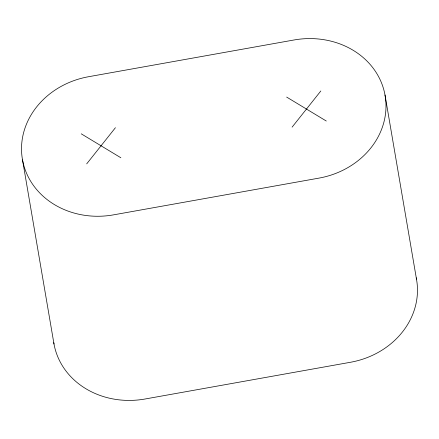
<?xml version="1.0" encoding="UTF-8"?>
<svg xmlns="http://www.w3.org/2000/svg" width="439" height="439" viewBox="0 0 439 439"><rect width="100%" height="100%" fill="white"/><g stroke="black" fill="none" stroke-linecap="round" stroke-linejoin="round"><path stroke-width="0.66" d="M86.686 163.873L115.419 127.711M292.105 127.134L320.832 90.972M286.656 97.085L326.281 121.021M81.242 133.824L120.862 157.76M53.992 343.995L22.51 159.84A79.788 70.185 -9.7 0 1 88.541 76.726L293.96 39.993A79.788 70.185 -9.7 0 1 385.008 95.005L416.49 279.16M53.767 342.661A79.788 70.185 -9.7 0 0 145.04 399.007L350.459 362.274A79.788 70.185 -9.7 0 0 416.232 277.838M22.51 159.84A79.788 70.185 -9.7 0 0 113.564 214.852L318.977 178.113A79.788 70.185 -9.7 0 0 385.008 95.005"/></g></svg>
